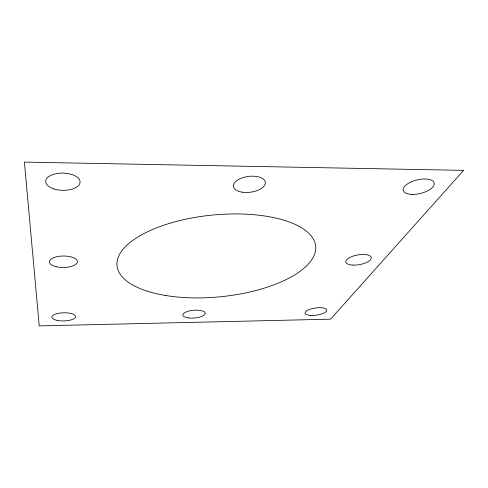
<?xml version="1.0" encoding="UTF-8"?>
<svg xmlns="http://www.w3.org/2000/svg" width="488" height="488" viewBox="0 0 488 488"><rect width="100%" height="100%" fill="white"/><g stroke="black" fill="none" stroke-linecap="round" stroke-linejoin="round"><path stroke-width="0.73" d="M463.6 170.367L330.571 319.17L39.223 325.899L24.4 162.101L463.6 170.367M54.034 188.966A17.214 8.613 1.2 0 0 80.099 182.128A17.214 8.613 1.2 0 0 54.54 174.051A17.214 8.613 1.2 0 0 54.034 188.966M57.657 320.494A11.852 4.087 -1.3 0 0 75.555 316.663A11.852 4.087 -1.3 0 0 57.901 313.412A11.852 4.087 -1.3 0 0 57.657 320.494M411.921 194.419A15.915 6.978 -13.5 0 0 434.253 183.207A15.915 6.978 -13.5 0 0 410.011 182.451A15.915 6.978 -13.5 0 0 411.921 194.419M310.862 315.449A10.937 3.617 -8 0 0 326.734 310.087A10.937 3.617 -8 0 0 310.1 309.227A10.937 3.617 -8 0 0 310.862 315.449M56.193 266.716A14.036 5.734 -0.4 0 0 77.415 261.751A14.036 5.734 -0.4 0 0 56.529 256.786A14.036 5.734 -0.4 0 0 56.193 266.716M352.873 265.082A12.926 4.911 -9.9 0 0 371.283 257.566A12.926 4.911 -9.9 0 0 351.494 256.694A12.926 4.911 -9.9 0 0 352.873 265.082M242.036 192.156A16.08 7.954 -7.4 0 0 265.332 182.39A16.08 7.954 -7.4 0 0 240.743 178.431A16.08 7.954 -7.4 0 0 242.036 192.156M188.222 317.901A11.23 3.892 -4.8 0 0 205.234 313.394A11.23 3.892 -4.8 0 0 188.667 311.112A11.23 3.892 -4.8 0 0 188.222 317.901M165.432 295.46A99.796 41.041 -5.6 0 0 315.724 248.422A99.796 41.041 -5.6 0 0 167.854 223.9A99.796 41.041 -5.6 0 0 165.432 295.46"/></g></svg>
